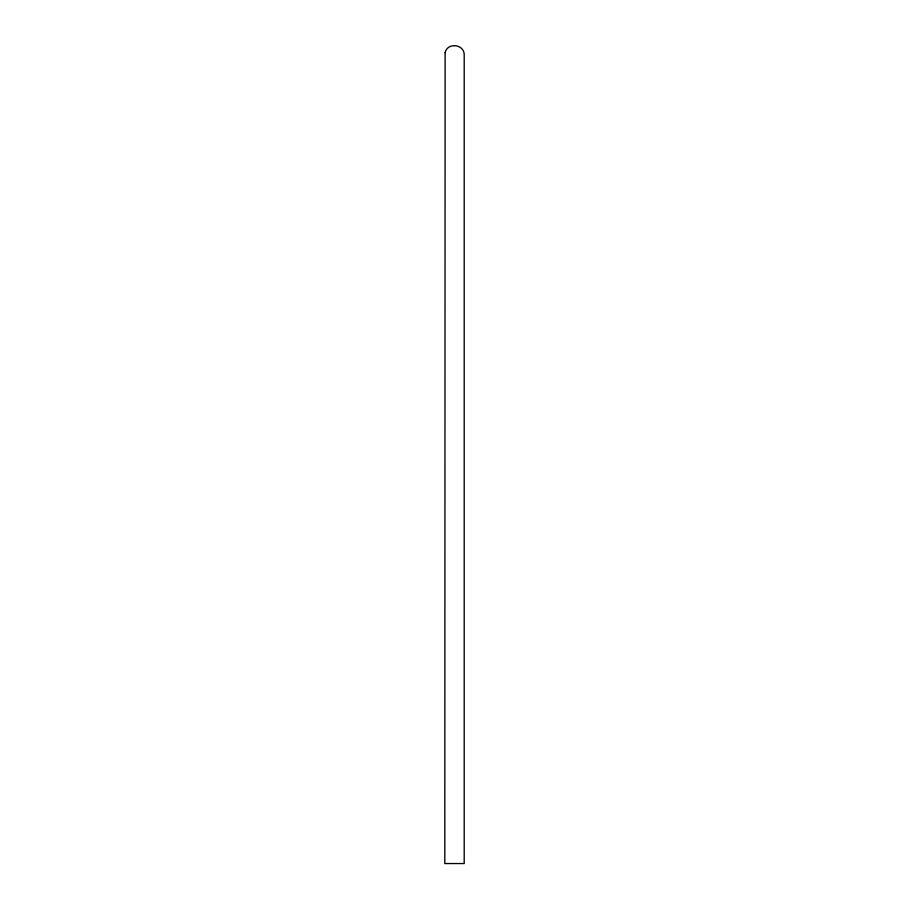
<?xml version="1.0" encoding="UTF-8"?>
<svg xmlns="http://www.w3.org/2000/svg" width="909" height="909" viewBox="0 0 909 909"><rect width="100%" height="100%" fill="white"/><g stroke="black" fill="none" stroke-linecap="round" stroke-linejoin="round"><path stroke-width="1.36" d="M445.126 52.642L444.796 863.55L464.204 863.55L464.204 55.154C464.692 44.234 447.478 41.962 445.126 52.642"/></g></svg>
